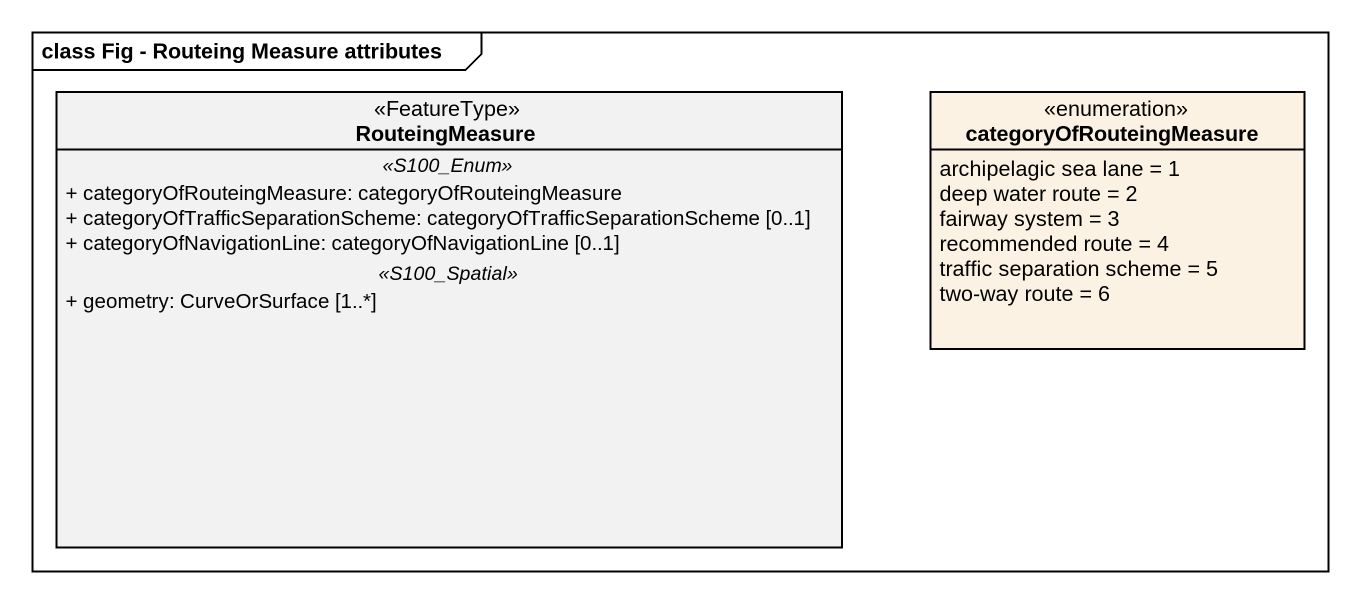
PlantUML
@startuml
mainframe class Fig - Routeing Measure attributes
hide circle
hide empty members
skinparam classAttributeIconSize 0
class RouteingMeasure <<FeatureType>> {
  .. <<S100_Enum>> ..
  + categoryOfRouteingMeasure: categoryOfRouteingMeasure
  + categoryOfTrafficSeparationScheme: categoryOfTrafficSeparationScheme [0..1]
  + categoryOfNavigationLine: categoryOfNavigationLine [0..1]
  .. <<S100_Spatial>> ..
  + geometry: CurveOrSurface [1..*]
}
enum categoryOfRouteingMeasure #FCF2E3 {
  archipelagic sea lane = 1
  deep water route = 2
  fairway system = 3
  recommended route = 4
  traffic separation scheme = 5
  two-way route = 6
}
@enduml
